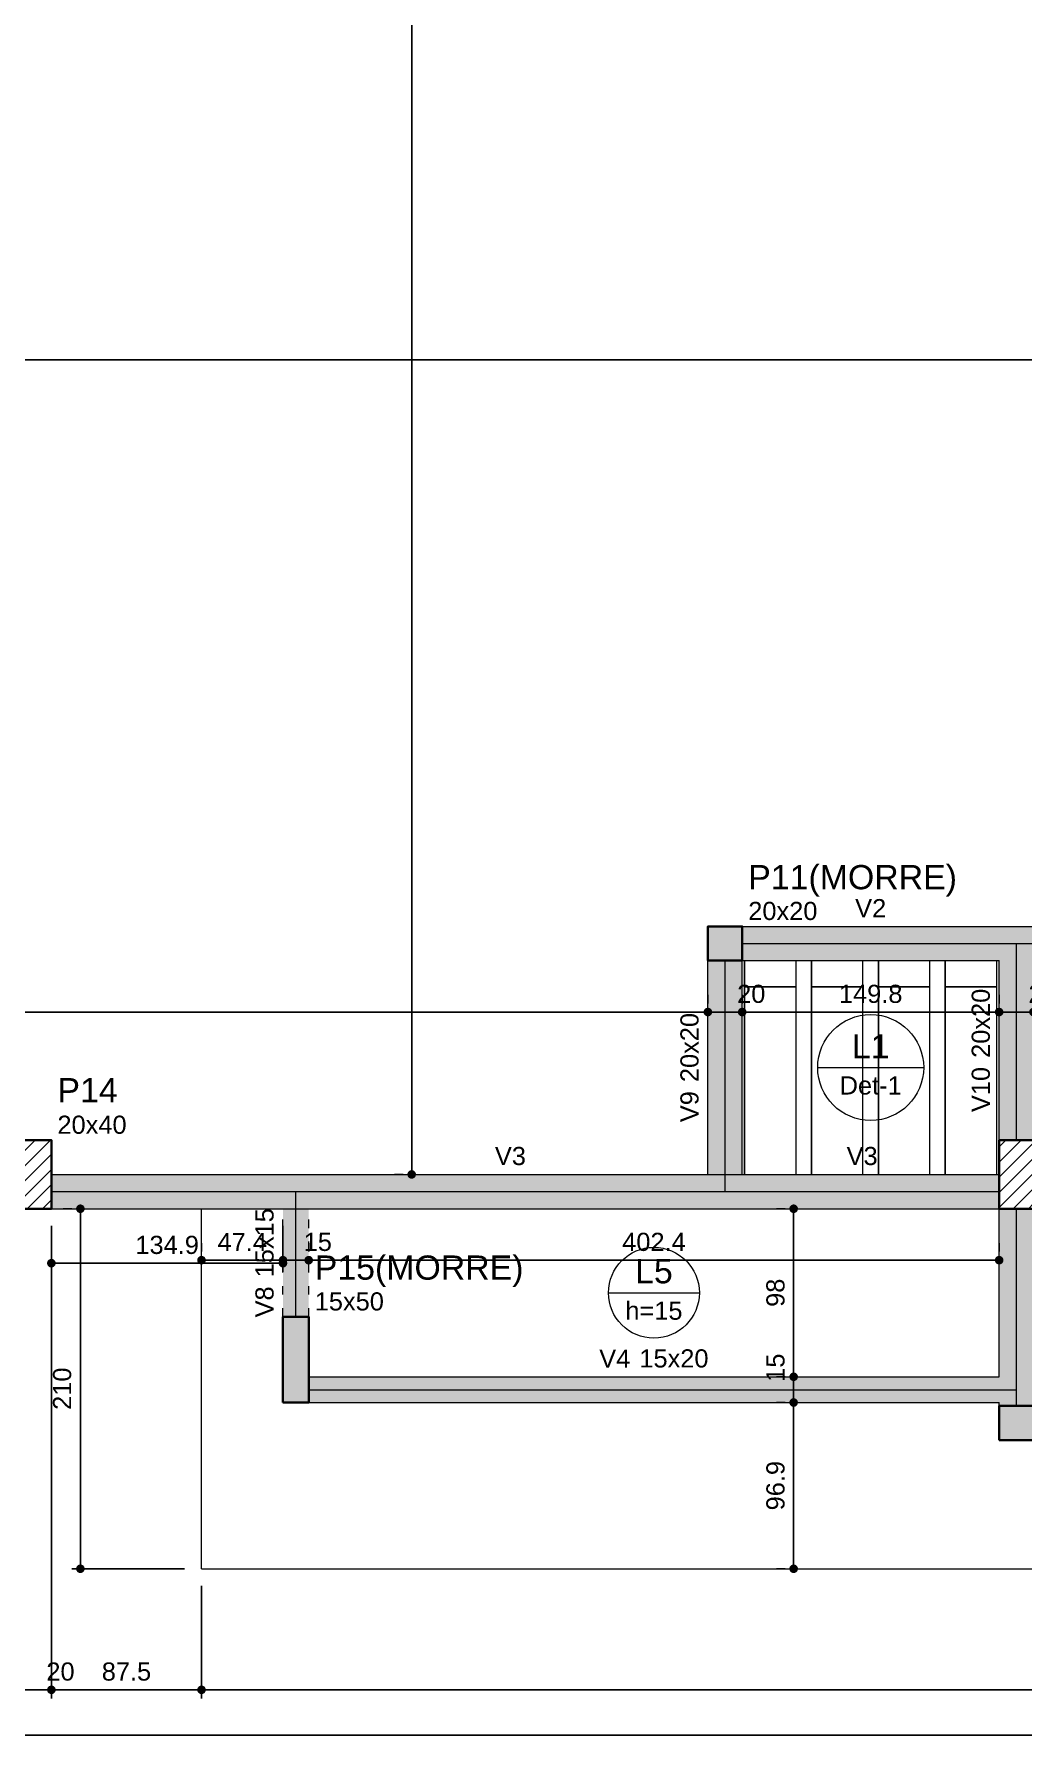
# Model space of a CAD drawing. Header units: millimetres. Extents: x 180 to 11148, y -1598 to 1045.
# Drawn here: x 1715.87 to 1727.39, y -5.03 to 14.91 of the extents above; entities that cross this region are included whole.
import ezdxf

# ---------------------------------------------------------------- set-up
doc = ezdxf.new("R2010")
doc.units = ezdxf.units.MM
doc.header["$MEASUREMENT"] = 0
doc.linetypes.add('DOT2', pattern=[3.175, 0, -3.175])
for name, color, linetype, lineweight in [('FO-Cotas', 5, 'Continuous', 5), ('FO-Eixos', 5, 'Continuous', 5), ('FO-Hachura pilar que morre', 106, 'Continuous', 5), ('FO-Hachura pilar que passa', 19, 'Continuous', 5), ('FO-Hachura viga', 43, 'Continuous', 5), ('FO-Hachura viga chata ou invertida', 33, 'Continuous', 5), ('FO-Hachuras das lajes', 1, 'Continuous', 20), ('FO-Pilares', 4, 'Continuous', 30), ('FO-Textos das lajes', 3, 'Continuous', 20), ('FO-Textos das vigas', 7, 'Continuous', 5), ('FO-Textos dos pilares', 7, 'Continuous', 5), ('FO-Vigas', 1, 'Continuous', 20)]:
    doc.layers.add(name, color=color, linetype=linetype, lineweight=lineweight)
doc.styles.add('Arial', font='arial.ttf')
doc.dimstyles.new('UM_50.000000', dxfattribs={"dimtxt": 0.18, "dimasz": 0.1, "dimexe": 0.1, "dimexo": 0.2, "dimgap": 0, "dimtad": 1, "dimtih": 1, "dimtoh": 1, "dimdec": 1, "dimlfac": 50, "dimzin": 0, "dimdsep": 46, "dimtxsty": 'Standard', "dimcen": 0.09, "dimdle": 0.1, "dimadec": 1, "dimazin": 2, "dimtfac": 1, "dimtdec": 4, "dimtofl": 0, "dimtmove": 0, "dimatfit": 3, "dimfxl": 1, "dimtolj": 1, "dimarcsym": 0})
pattern_1 = [(45, (1704.12265, 1.2133), (-0.08838835, 0.08838835), [])]

# ---------------------------------------------------------------- blocks, each defined once
blk = doc.blocks.new('_Dot')
at = {"color": 0, "linetype": 'ByBlock', "lineweight": -2}
blk.add_line((-0.5, 0), (-1, 0), dxfattribs=at)
at = {"color": 0, "linetype": 'ByBlock', "const_width": 0.5}
blk.add_lwpolyline([(-0.25, 0, 1), (0.25, 0, 1)], format="xyb", close=True, dxfattribs=at)
blk = doc.blocks.new('*D495')
at = {"layer": 'Defpoints', "color": 0, "transparency": 16777216}
for p in [(1715.671, 1.213), (1716.071, 1.213), (1716.071, -4.398)]:
    blk.add_point(p, dxfattribs=at)
at = {"layer": 'FO-Cotas', "color": 0, "lineweight": -2, "transparency": 16777216}
for p, q in [((1715.671, 1.013), (1715.671, -4.498)), ((1716.071, 1.013), (1716.071, -4.498)), ((1715.771, -4.398), (1715.971, -4.398))]:
    blk.add_line(p, q, dxfattribs=at)
at = {"layer": 'FO-Cotas', "color": 0, "lineweight": -2, "transparency": 16777216, "xscale": 0.1000000014901161, "yscale": 0.1000000014901161, "zscale": 0.1000000014901161, "rotation": 180}
blk.add_blockref('_Dot', (1715.671, -4.398), dxfattribs=at)
at = {"layer": 'FO-Cotas', "color": 0, "lineweight": -2, "transparency": 16777216, "xscale": 0.1000000014901161, "yscale": 0.1000000014901161, "zscale": 0.1000000014901161}
blk.add_blockref('_Dot', (1716.071, -4.398), dxfattribs=at)
at = {"layer": 'FO-Cotas', "transparency": 16777216, "insert": (1716.177, -4.186), "char_height": 0.2118, "attachment_point": 5, "rotation": 0.0057, "style": 'Arial'}
blk.add_mtext('\\A1;20', dxfattribs=at)
blk = doc.blocks.new('*D496')
at = {"layer": 'Defpoints', "color": 0, "transparency": 16777216}
for p in [(1716.071, 1.213), (1717.821, -2.986), (1717.821, -4.398)]:
    blk.add_point(p, dxfattribs=at)
at = {"layer": 'FO-Cotas', "color": 0, "lineweight": -2, "transparency": 16777216}
for p, q in [((1716.071, 1.013), (1716.071, -4.498)), ((1717.821, -3.186), (1717.821, -4.498)), ((1716.171, -4.398), (1717.721, -4.398))]:
    blk.add_line(p, q, dxfattribs=at)
at = {"layer": 'FO-Cotas', "color": 0, "lineweight": -2, "transparency": 16777216, "xscale": 0.1000000014901161, "yscale": 0.1000000014901161, "zscale": 0.1000000014901161, "rotation": 180}
blk.add_blockref('_Dot', (1716.071, -4.398), dxfattribs=at)
at = {"layer": 'FO-Cotas', "color": 0, "lineweight": -2, "transparency": 16777216, "xscale": 0.1000000014901161, "yscale": 0.1000000014901161, "zscale": 0.1000000014901161}
blk.add_blockref('_Dot', (1717.821, -4.398), dxfattribs=at)
at = {"layer": 'FO-Cotas', "transparency": 16777216, "insert": (1716.946, -4.186), "char_height": 0.2118, "attachment_point": 5, "rotation": 0.0057, "style": 'Arial'}
blk.add_mtext('\\A1;87.5', dxfattribs=at)
blk = doc.blocks.new('*D497')
at = {"layer": 'Defpoints', "color": 0, "transparency": 16777216}
for p in [(1717.821, -2.986), (1741.815, -2.986), (1741.815, -4.398)]:
    blk.add_point(p, dxfattribs=at)
at = {"layer": 'FO-Cotas', "color": 0, "lineweight": -2, "transparency": 16777216}
for p, q in [((1717.821, -3.186), (1717.821, -4.498)), ((1741.815, -3.186), (1741.815, -4.498)), ((1717.921, -4.398), (1741.715, -4.398))]:
    blk.add_line(p, q, dxfattribs=at)
at = {"layer": 'FO-Cotas', "color": 0, "lineweight": -2, "transparency": 16777216, "xscale": 0.1000000014901161, "yscale": 0.1000000014901161, "zscale": 0.1000000014901161, "rotation": 180}
blk.add_blockref('_Dot', (1717.821, -4.398), dxfattribs=at)
at = {"layer": 'FO-Cotas', "color": 0, "lineweight": -2, "transparency": 16777216, "xscale": 0.1000000014901161, "yscale": 0.1000000014901161, "zscale": 0.1000000014901161}
blk.add_blockref('_Dot', (1741.815, -4.398), dxfattribs=at)
at = {"layer": 'FO-Cotas', "transparency": 16777216, "insert": (1729.818, -4.186), "char_height": 0.2118, "attachment_point": 5, "rotation": 0.0057, "style": 'Arial'}
blk.add_mtext('\\A1;1199.7', dxfattribs=at)
blk = doc.blocks.new('*D504')
at = {"layer": 'Defpoints', "color": 0, "transparency": 16777216}
for p in [(1758.718, 14.912), (1704.123, 1.213), (1758.718, -4.928)]:
    blk.add_point(p, dxfattribs=at)
at = {"layer": 'FO-Cotas', "color": 0, "lineweight": -2, "transparency": 16777216}
for p, q in [((1758.718, 14.712), (1758.718, -5.028)), ((1704.123, 1.013), (1704.123, -5.028)), ((1704.223, -4.928), (1758.618, -4.928))]:
    blk.add_line(p, q, dxfattribs=at)
at = {"layer": 'FO-Cotas', "color": 0, "lineweight": -2, "transparency": 16777216, "xscale": 0.1000000014901161, "yscale": 0.1000000014901161, "zscale": 0.1000000014901161, "rotation": 180}
blk.add_blockref('_Dot', (1704.123, -4.928), dxfattribs=at)
at = {"layer": 'FO-Cotas', "color": 0, "lineweight": -2, "transparency": 16777216, "xscale": 0.1000000014901161, "yscale": 0.1000000014901161, "zscale": 0.1000000014901161}
blk.add_blockref('_Dot', (1758.718, -4.928), dxfattribs=at)
at = {"layer": 'FO-Cotas', "transparency": 16777216, "insert": (1731.421, -4.716), "char_height": 0.2118, "attachment_point": 5, "rotation": 0.0057, "style": 'Arial'}
blk.add_mtext('\\A1;2729.8', dxfattribs=at)
blk = doc.blocks.new('*D505')
at = {"layer": 'Defpoints', "color": 0, "transparency": 16777216}
for p in [(1716.409, 1.213), (1716.409, 1.213), (1717.821, -2.986)]:
    blk.add_point(p, dxfattribs=at)
at = {"layer": 'FO-Cotas', "color": 0, "lineweight": -2, "transparency": 16777216}
for p, q in [((1716.209, 1.213), (1716.309, 1.213)), ((1716.409, -2.886), (1716.409, 1.113)), ((1717.621, -2.986), (1716.309, -2.986))]:
    blk.add_line(p, q, dxfattribs=at)
at = {"layer": 'FO-Cotas', "color": 0, "lineweight": -2, "transparency": 16777216, "xscale": 0.1000000014901161, "yscale": 0.1000000014901161, "zscale": 0.1000000014901161}
for p, rotation in [((1716.409, 1.213), 90), ((1716.409, -2.986), 270)]:
    blk.add_blockref('_Dot', p, dxfattribs=dict(at, rotation=rotation))
at = {"layer": 'FO-Cotas', "transparency": 16777216, "insert": (1716.197, -0.886), "char_height": 0.2118, "attachment_point": 5, "rotation": 90, "style": 'Arial'}
blk.add_mtext('\\A1;210', dxfattribs=at)
blk = doc.blocks.new('*D524')
at = {"layer": 'Defpoints', "color": 0, "transparency": 16777216}
for p in [(1717.821, 0.613), (1718.77, 0.613), (1718.77, 0.613)]:
    blk.add_point(p, dxfattribs=at)
at = {"layer": 'FO-Cotas', "color": 0, "lineweight": -2, "transparency": 16777216}
for p, q in [((1717.821, 0.813), (1717.821, 0.713)), ((1718.77, 0.813), (1718.77, 0.713)), ((1717.921, 0.613), (1718.67, 0.613))]:
    blk.add_line(p, q, dxfattribs=at)
at = {"layer": 'FO-Cotas', "color": 0, "lineweight": -2, "transparency": 16777216, "xscale": 0.1000000014901161, "yscale": 0.1000000014901161, "zscale": 0.1000000014901161, "rotation": 180}
blk.add_blockref('_Dot', (1717.821, 0.613), dxfattribs=at)
at = {"layer": 'FO-Cotas', "color": 0, "lineweight": -2, "transparency": 16777216, "xscale": 0.1000000014901161, "yscale": 0.1000000014901161, "zscale": 0.1000000014901161}
blk.add_blockref('_Dot', (1718.77, 0.613), dxfattribs=at)
at = {"layer": 'FO-Cotas', "transparency": 16777216, "insert": (1718.295, 0.825), "char_height": 0.2118, "attachment_point": 5, "rotation": 0.0057, "style": 'Arial'}
blk.add_mtext('\\A1;47.4', dxfattribs=at)
blk = doc.blocks.new('*D525')
at = {"layer": 'Defpoints', "color": 0, "transparency": 16777216}
for p in [(1718.77, 0.613), (1719.07, 0.613), (1719.07, 0.613)]:
    blk.add_point(p, dxfattribs=at)
at = {"layer": 'FO-Cotas', "color": 0, "lineweight": -2, "transparency": 16777216}
for p, q in [((1718.77, 0.813), (1718.77, 0.713)), ((1719.07, 0.813), (1719.07, 0.713)), ((1718.87, 0.613), (1718.97, 0.613))]:
    blk.add_line(p, q, dxfattribs=at)
at = {"layer": 'FO-Cotas', "color": 0, "lineweight": -2, "transparency": 16777216, "xscale": 0.1000000014901161, "yscale": 0.1000000014901161, "zscale": 0.1000000014901161, "rotation": 180}
blk.add_blockref('_Dot', (1718.77, 0.613), dxfattribs=at)
at = {"layer": 'FO-Cotas', "color": 0, "lineweight": -2, "transparency": 16777216, "xscale": 0.1000000014901161, "yscale": 0.1000000014901161, "zscale": 0.1000000014901161}
blk.add_blockref('_Dot', (1719.07, 0.613), dxfattribs=at)
at = {"layer": 'FO-Cotas', "transparency": 16777216, "insert": (1719.176, 0.825), "char_height": 0.2118, "attachment_point": 5, "rotation": 0.0057, "style": 'Arial'}
blk.add_mtext('\\A1;15', dxfattribs=at)
blk = doc.blocks.new('*D526')
at = {"layer": 'Defpoints', "color": 0, "transparency": 16777216}
for p in [(1719.07, 0.613), (1727.117, 0.613), (1727.117, 0.613)]:
    blk.add_point(p, dxfattribs=at)
at = {"layer": 'FO-Cotas', "color": 0, "lineweight": -2, "transparency": 16777216}
for p, q in [((1719.07, 0.813), (1719.07, 0.713)), ((1727.117, 0.813), (1727.117, 0.713)), ((1719.17, 0.613), (1727.017, 0.613))]:
    blk.add_line(p, q, dxfattribs=at)
at = {"layer": 'FO-Cotas', "color": 0, "lineweight": -2, "transparency": 16777216, "xscale": 0.1000000014901161, "yscale": 0.1000000014901161, "zscale": 0.1000000014901161, "rotation": 180}
blk.add_blockref('_Dot', (1719.07, 0.613), dxfattribs=at)
at = {"layer": 'FO-Cotas', "color": 0, "lineweight": -2, "transparency": 16777216, "xscale": 0.1000000014901161, "yscale": 0.1000000014901161, "zscale": 0.1000000014901161}
blk.add_blockref('_Dot', (1727.117, 0.613), dxfattribs=at)
at = {"layer": 'FO-Cotas', "transparency": 16777216, "insert": (1723.094, 0.825), "char_height": 0.2118, "attachment_point": 5, "rotation": 0.0057, "style": 'Arial'}
blk.add_mtext('\\A1;402.4', dxfattribs=at)
blk = doc.blocks.new('*D530')
at = {"layer": 'Defpoints', "color": 0, "transparency": 16777216}
for p in [(1704.523, 3.507), (1723.722, 3.507), (1723.722, 3.507)]:
    blk.add_point(p, dxfattribs=at)
at = {"layer": 'FO-Cotas', "color": 0, "lineweight": -2, "transparency": 16777216}
for p, q in [((1704.523, 3.707), (1704.523, 3.607)), ((1723.722, 3.707), (1723.722, 3.607)), ((1704.623, 3.507), (1723.622, 3.507))]:
    blk.add_line(p, q, dxfattribs=at)
at = {"layer": 'FO-Cotas', "color": 0, "lineweight": -2, "transparency": 16777216, "xscale": 0.1000000014901161, "yscale": 0.1000000014901161, "zscale": 0.1000000014901161, "rotation": 180}
blk.add_blockref('_Dot', (1704.523, 3.507), dxfattribs=at)
at = {"layer": 'FO-Cotas', "color": 0, "lineweight": -2, "transparency": 16777216, "xscale": 0.1000000014901161, "yscale": 0.1000000014901161, "zscale": 0.1000000014901161}
blk.add_blockref('_Dot', (1723.722, 3.507), dxfattribs=at)
at = {"layer": 'FO-Cotas', "transparency": 16777216, "insert": (1714.123, 3.718), "char_height": 0.2118, "attachment_point": 5, "rotation": 0.0057, "style": 'Arial'}
blk.add_mtext('\\A1;960', dxfattribs=at)
blk = doc.blocks.new('*D531')
at = {"layer": 'Defpoints', "color": 0, "transparency": 16777216}
for p in [(1723.722, 3.507), (1724.122, 3.507), (1724.122, 3.507)]:
    blk.add_point(p, dxfattribs=at)
at = {"layer": 'FO-Cotas', "color": 0, "lineweight": -2, "transparency": 16777216}
for p, q in [((1723.722, 3.707), (1723.722, 3.607)), ((1724.122, 3.707), (1724.122, 3.607)), ((1723.822, 3.507), (1724.022, 3.507))]:
    blk.add_line(p, q, dxfattribs=at)
at = {"layer": 'FO-Cotas', "color": 0, "lineweight": -2, "transparency": 16777216, "xscale": 0.1000000014901161, "yscale": 0.1000000014901161, "zscale": 0.1000000014901161, "rotation": 180}
blk.add_blockref('_Dot', (1723.722, 3.507), dxfattribs=at)
at = {"layer": 'FO-Cotas', "color": 0, "lineweight": -2, "transparency": 16777216, "xscale": 0.1000000014901161, "yscale": 0.1000000014901161, "zscale": 0.1000000014901161}
blk.add_blockref('_Dot', (1724.122, 3.507), dxfattribs=at)
at = {"layer": 'FO-Cotas', "transparency": 16777216, "insert": (1724.228, 3.718), "char_height": 0.2118, "attachment_point": 5, "rotation": 0.0057, "style": 'Arial'}
blk.add_mtext('\\A1;20', dxfattribs=at)
blk = doc.blocks.new('*D532')
at = {"layer": 'Defpoints', "color": 0, "transparency": 16777216}
for p in [(1724.122, 3.507), (1727.117, 3.507), (1727.117, 3.507)]:
    blk.add_point(p, dxfattribs=at)
at = {"layer": 'FO-Cotas', "color": 0, "lineweight": -2, "transparency": 16777216}
for p, q in [((1724.122, 3.707), (1724.122, 3.607)), ((1727.117, 3.707), (1727.117, 3.607)), ((1724.222, 3.507), (1727.017, 3.507))]:
    blk.add_line(p, q, dxfattribs=at)
at = {"layer": 'FO-Cotas', "color": 0, "lineweight": -2, "transparency": 16777216, "xscale": 0.1000000014901161, "yscale": 0.1000000014901161, "zscale": 0.1000000014901161, "rotation": 180}
blk.add_blockref('_Dot', (1724.122, 3.507), dxfattribs=at)
at = {"layer": 'FO-Cotas', "color": 0, "lineweight": -2, "transparency": 16777216, "xscale": 0.1000000014901161, "yscale": 0.1000000014901161, "zscale": 0.1000000014901161}
blk.add_blockref('_Dot', (1727.117, 3.507), dxfattribs=at)
at = {"layer": 'FO-Cotas', "transparency": 16777216, "insert": (1725.62, 3.718), "char_height": 0.2118, "attachment_point": 5, "rotation": 0.0057, "style": 'Arial'}
blk.add_mtext('\\A1;149.8', dxfattribs=at)
blk = doc.blocks.new('*D533')
at = {"layer": 'Defpoints', "color": 0, "transparency": 16777216}
for p in [(1727.117, 3.507), (1727.517, 3.507), (1727.517, 3.507)]:
    blk.add_point(p, dxfattribs=at)
at = {"layer": 'FO-Cotas', "color": 0, "lineweight": -2, "transparency": 16777216}
for p, q in [((1727.117, 3.707), (1727.117, 3.607)), ((1727.517, 3.707), (1727.517, 3.607)), ((1727.217, 3.507), (1727.417, 3.507))]:
    blk.add_line(p, q, dxfattribs=at)
at = {"layer": 'FO-Cotas', "color": 0, "lineweight": -2, "transparency": 16777216, "xscale": 0.1000000014901161, "yscale": 0.1000000014901161, "zscale": 0.1000000014901161, "rotation": 180}
blk.add_blockref('_Dot', (1727.117, 3.507), dxfattribs=at)
at = {"layer": 'FO-Cotas', "color": 0, "lineweight": -2, "transparency": 16777216, "xscale": 0.1000000014901161, "yscale": 0.1000000014901161, "zscale": 0.1000000014901161}
blk.add_blockref('_Dot', (1727.517, 3.507), dxfattribs=at)
at = {"layer": 'FO-Cotas', "transparency": 16777216, "insert": (1727.623, 3.718), "char_height": 0.2118, "attachment_point": 5, "rotation": 0.0057, "style": 'Arial'}
blk.add_mtext('\\A1;20', dxfattribs=at)
blk = doc.blocks.new('*D540')
at = {"layer": 'Defpoints', "color": 0, "transparency": 16777216}
for p in [(1704.523, 11.112), (1758.318, 11.112), (1758.318, 11.112)]:
    blk.add_point(p, dxfattribs=at)
at = {"layer": 'FO-Cotas', "color": 0, "lineweight": -2, "transparency": 16777216}
for p, q in [((1704.523, 11.312), (1704.523, 11.212)), ((1758.318, 11.312), (1758.318, 11.212)), ((1704.623, 11.112), (1758.218, 11.112))]:
    blk.add_line(p, q, dxfattribs=at)
at = {"layer": 'FO-Cotas', "color": 0, "lineweight": -2, "transparency": 16777216, "xscale": 0.1000000014901161, "yscale": 0.1000000014901161, "zscale": 0.1000000014901161, "rotation": 180}
blk.add_blockref('_Dot', (1704.523, 11.112), dxfattribs=at)
at = {"layer": 'FO-Cotas', "color": 0, "lineweight": -2, "transparency": 16777216, "xscale": 0.1000000014901161, "yscale": 0.1000000014901161, "zscale": 0.1000000014901161}
blk.add_blockref('_Dot', (1758.318, 11.112), dxfattribs=at)
at = {"layer": 'FO-Cotas', "transparency": 16777216, "insert": (1731.42, 11.324), "char_height": 0.2118, "attachment_point": 5, "rotation": 0.0057, "style": 'Arial'}
blk.add_mtext('\\A1;2689.8', dxfattribs=at)
blk = doc.blocks.new('*D550')
at = {"layer": 'Defpoints', "color": 0, "transparency": 16777216}
for p in [(1720.27, 40.411), (1720.27, 40.411), (1720.27, 1.613)]:
    blk.add_point(p, dxfattribs=at)
at = {"layer": 'FO-Cotas', "color": 0, "lineweight": -2, "transparency": 16777216}
for p, q in [((1720.07, 40.411), (1720.17, 40.411)), ((1720.27, 1.713), (1720.27, 40.311)), ((1720.07, 1.613), (1720.17, 1.613))]:
    blk.add_line(p, q, dxfattribs=at)
at = {"layer": 'FO-Cotas', "color": 0, "lineweight": -2, "transparency": 16777216, "xscale": 0.1000000014901161, "yscale": 0.1000000014901161, "zscale": 0.1000000014901161}
for p, rotation in [((1720.27, 40.411), 90), ((1720.27, 1.613), 270)]:
    blk.add_blockref('_Dot', p, dxfattribs=dict(at, rotation=rotation))
at = {"layer": 'FO-Cotas', "transparency": 16777216, "insert": (1720.058, 21.012), "char_height": 0.2118, "attachment_point": 5, "rotation": 90, "style": 'Arial'}
blk.add_mtext('\\A1;1939.9', dxfattribs=at)
blk = doc.blocks.new('*D551')
at = {"layer": 'Defpoints', "color": 0, "transparency": 16777216}
for p in [(1724.722, -1.047), (1724.722, -1.047), (1724.722, -2.986)]:
    blk.add_point(p, dxfattribs=at)
at = {"layer": 'FO-Cotas', "color": 0, "lineweight": -2, "transparency": 16777216}
for p, q in [((1724.522, -1.047), (1724.622, -1.047)), ((1724.722, -2.886), (1724.722, -1.147)), ((1724.522, -2.986), (1724.622, -2.986))]:
    blk.add_line(p, q, dxfattribs=at)
at = {"layer": 'FO-Cotas', "color": 0, "lineweight": -2, "transparency": 16777216, "xscale": 0.1000000014901161, "yscale": 0.1000000014901161, "zscale": 0.1000000014901161}
for p, rotation in [((1724.722, -1.047), 90), ((1724.722, -2.986), 270)]:
    blk.add_blockref('_Dot', p, dxfattribs=dict(at, rotation=rotation))
at = {"layer": 'FO-Cotas', "transparency": 16777216, "insert": (1724.511, -2.017), "char_height": 0.2118, "attachment_point": 5, "rotation": 90, "style": 'Arial'}
blk.add_mtext('\\A1;96.9', dxfattribs=at)
blk = doc.blocks.new('*D552')
at = {"layer": 'Defpoints', "color": 0, "transparency": 16777216}
for p in [(1724.722, -0.747), (1724.722, -0.747), (1724.722, -1.047)]:
    blk.add_point(p, dxfattribs=at)
at = {"layer": 'FO-Cotas', "color": 0, "lineweight": -2, "transparency": 16777216}
for p, q in [((1724.522, -0.747), (1724.622, -0.747)), ((1724.722, -0.947), (1724.722, -0.847)), ((1724.522, -1.047), (1724.622, -1.047))]:
    blk.add_line(p, q, dxfattribs=at)
at = {"layer": 'FO-Cotas', "color": 0, "lineweight": -2, "transparency": 16777216, "xscale": 0.1000000014901161, "yscale": 0.1000000014901161, "zscale": 0.1000000014901161}
for p, rotation in [((1724.722, -0.747), 90), ((1724.722, -1.047), 270)]:
    blk.add_blockref('_Dot', p, dxfattribs=dict(at, rotation=rotation))
at = {"layer": 'FO-Cotas', "transparency": 16777216, "insert": (1724.511, -0.641), "char_height": 0.2118, "attachment_point": 5, "rotation": 90, "style": 'Arial'}
blk.add_mtext('\\A1;15', dxfattribs=at)
blk = doc.blocks.new('*D553')
at = {"layer": 'Defpoints', "color": 0, "transparency": 16777216}
for p in [(1724.722, 1.213), (1724.722, 1.213), (1724.722, -0.747)]:
    blk.add_point(p, dxfattribs=at)
at = {"layer": 'FO-Cotas', "color": 0, "lineweight": -2, "transparency": 16777216}
for p, q in [((1724.522, 1.213), (1724.622, 1.213)), ((1724.722, -0.647), (1724.722, 1.113)), ((1724.522, -0.747), (1724.622, -0.747))]:
    blk.add_line(p, q, dxfattribs=at)
at = {"layer": 'FO-Cotas', "color": 0, "lineweight": -2, "transparency": 16777216, "xscale": 0.1000000014901161, "yscale": 0.1000000014901161, "zscale": 0.1000000014901161}
for p, rotation in [((1724.722, 1.213), 90), ((1724.722, -0.747), 270)]:
    blk.add_blockref('_Dot', p, dxfattribs=dict(at, rotation=rotation))
at = {"layer": 'FO-Cotas', "transparency": 16777216, "insert": (1724.511, 0.233), "char_height": 0.2118, "attachment_point": 5, "rotation": 90, "style": 'Arial'}
blk.add_mtext('\\A1;98', dxfattribs=at)
blk = doc.blocks.new('*D569')
at = {"layer": 'Defpoints', "color": 0, "transparency": 16777216}
for p in [(1716.071, 1.213), (1718.77, 1.213), (1718.77, 0.578)]:
    blk.add_point(p, dxfattribs=at)
at = {"layer": 'FO-Cotas', "color": 0, "lineweight": -2, "transparency": 16777216}
for p, q in [((1716.071, 1.013), (1716.071, 0.478)), ((1718.77, 1.013), (1718.77, 0.478)), ((1716.171, 0.578), (1718.67, 0.578))]:
    blk.add_line(p, q, dxfattribs=at)
at = {"layer": 'FO-Cotas', "color": 0, "lineweight": -2, "transparency": 16777216, "xscale": 0.1000000014901161, "yscale": 0.1000000014901161, "zscale": 0.1000000014901161, "rotation": 180}
blk.add_blockref('_Dot', (1716.071, 0.578), dxfattribs=at)
at = {"layer": 'FO-Cotas', "color": 0, "lineweight": -2, "transparency": 16777216, "xscale": 0.1000000014901161, "yscale": 0.1000000014901161, "zscale": 0.1000000014901161}
blk.add_blockref('_Dot', (1718.77, 0.578), dxfattribs=at)
at = {"layer": 'FO-Cotas', "transparency": 16777216, "insert": (1717.42, 0.79), "char_height": 0.2118, "attachment_point": 5, "rotation": 0.0057, "style": 'Arial'}
blk.add_mtext('\\A1;134.9', dxfattribs=at)

msp = doc.modelspace()

# ---------------------------------------------------------------- hatches: boundary and pattern name
at = {"layer": 'FO-Hachura pilar que morre', "linetype": 'Continuous'}
for points in [[(1723.7224, 4.1067), (1723.9224, 4.1067), (1724.1224, 4.1067), (1724.1224, 4.3067), (1724.1224, 4.5067), (1723.9224, 4.5067), (1723.7224, 4.5067), (1723.7224, 4.3067)], [(1718.7696, -1.0473), (1718.9196, -1.0473), (1719.0696, -1.0473), (1719.0696, -0.5473), (1719.0696, -0.0473), (1718.9196, -0.0473), (1718.7696, -0.0473), (1718.7696, -0.5473)], [(1727.1174, -1.4875), (1727.3174, -1.4875), (1727.5174, -1.4875), (1727.5174, -1.2875), (1727.5174, -1.0875), (1727.3174, -1.0875), (1727.1174, -1.0875), (1727.1174, -1.2875)]]:
    msp.add_hatch(color=256, dxfattribs=at).paths.add_polyline_path(points)
at = {"layer": 'FO-Hachura pilar que passa', "linetype": 'Continuous'}
h = msp.add_hatch(dxfattribs=at)
h.set_pattern_fill('ANSI31', color=256, style=0)
h.set_pattern_definition(pattern_1)
h.paths.add_polyline_path([(1715.6708, 1.2133), (1715.8708, 1.2133), (1716.0708, 1.2133), (1716.0708, 1.6133), (1716.0708, 2.0133), (1715.8708, 2.0133), (1715.6708, 2.0133), (1715.6708, 1.6133)])
h = msp.add_hatch(dxfattribs=at)
h.set_pattern_fill('ANSI31', color=256, style=0)
h.set_pattern_definition(pattern_1)
h.paths.add_polyline_path([(1727.1174, 1.2133), (1727.3174, 1.2133), (1727.5174, 1.2133), (1727.5174, 1.6133), (1727.5174, 2.0133), (1727.3174, 2.0133), (1727.1174, 2.0133), (1727.1174, 1.6133)])
at = {"layer": 'FO-Hachura viga', "linetype": 'Continuous'}
for points in [[(1727.3174, 4.3067), (1727.3174, 4.3067), (1727.3174, 4.5067), (1724.1224, 4.5067), (1724.1224, 4.1067), (1727.1174, 4.1067), (1727.3174, 4.3067)], [(1732.3188, 4.3067), (1732.3188, 4.3067), (1732.3188, 4.5067), (1727.3174, 4.5067), (1727.3174, 4.3067), (1727.5176, 4.1067), (1732.1188, 4.1067), (1732.3188, 4.3067)], [(1727.5176, 4.1067), (1727.5176, 4.1067), (1727.3174, 4.3067), (1727.1174, 4.1067), (1727.1174, 2.0133), (1727.5176, 2.0133), (1727.5176, 4.1067)], [(1724.1226, 1.6133), (1724.1226, 1.6133), (1724.1226, 4.1067), (1723.7224, 4.1067), (1723.7224, 1.6133), (1723.9224, 1.4133), (1724.1226, 1.6133)], [(1717.8212, 1.6133), (1717.8212, 1.6133), (1716.0708, 1.6133), (1716.0708, 1.2133), (1717.8212, 1.2133), (1717.8212, 1.6133)], [(1718.9196, 1.6133), (1718.9196, 1.6133), (1717.8212, 1.6133), (1717.8212, 1.2133), (1718.9196, 1.2133), (1718.9196, 1.6133)], [(1723.9224, 1.6133), (1723.9224, 1.6133), (1718.9196, 1.6133), (1718.9196, 1.2133), (1723.9224, 1.2133), (1723.9224, 1.6133)], [(1727.1174, 1.6133), (1727.1174, 1.6133), (1723.9224, 1.6133), (1723.9224, 1.2133), (1727.1174, 1.2133), (1727.1174, 1.6133)], [(1727.5174, 1.2133), (1727.5174, 1.2133), (1727.1174, 1.2133), (1727.1174, 0.2525), (1727.5174, 0.2525), (1727.5174, 1.2133)], [(1727.5174, 0.2525), (1727.5174, 0.2525), (1727.1176, 0.2525), (1727.1176, -0.7473), (1727.3174, -0.8973), (1727.5174, -0.8973), (1727.5174, 0.2525)], [(1727.3174, -0.8973), (1727.3174, -0.8973), (1727.1176, -0.7473), (1719.0696, -0.7473), (1719.0696, -1.0473), (1727.1174, -1.0473), (1727.3174, -0.8973)], [(1727.5174, -0.8973), (1727.5174, -0.8973), (1727.3174, -0.8973), (1727.1174, -1.0473), (1727.1174, -1.0875), (1727.5174, -1.0875), (1727.5174, -0.8973)]]:
    msp.add_hatch(color=256, dxfattribs=at).paths.add_polyline_path(points)
at = {"layer": 'FO-Hachura viga chata ou invertida', "linetype": 'Continuous'}
msp.add_hatch(color=256, dxfattribs=at).paths.add_polyline_path([(1719.0696, 1.2133), (1719.0696, 1.2133), (1718.7696, 1.2133), (1718.7696, -0.0473), (1719.0696, -0.0473), (1719.0696, 1.2133)])

# ---------------------------------------------------------------- linework, layer by layer
at = {"layer": 'FO-Eixos'}
for p, q in [((1724.1224, 4.3067), (1727.3174, 4.3067)), ((1727.3174, 4.3067), (1732.319, 4.3067)), ((1727.3174, 2.0133), (1727.3174, 4.3067)), ((1723.9224, 1.4133), (1723.9224, 4.1067)), ((1716.0708, 1.4133), (1717.8212, 1.4133)), ((1717.8212, 1.4133), (1718.9196, 1.4133)), ((1718.9196, 1.4133), (1723.9224, 1.4133)), ((1718.9196, -0.0473), (1718.9196, 1.4133)), ((1723.9224, 1.4133), (1727.1174, 1.4133)), ((1727.3174, 0.2525), (1727.3174, 1.2133)), ((1727.3174, -0.8973), (1727.3174, 0.2525)), ((1719.0696, -0.8973), (1727.3174, -0.8973)), ((1727.3174, -1.0875), (1727.3174, -0.8973))]:
    msp.add_line(p, q, dxfattribs=at)
for points in [[(1724.1496, 4.1063), (1724.1496, 3.8003), (1724.7496, 3.8003), (1724.7496, 4.1063)], [(1724.9296, 4.1063), (1724.9296, 3.8003), (1725.5296, 3.8003), (1725.5296, 4.1063)], [(1725.7096, 4.1063), (1725.7096, 3.8003), (1726.3096, 3.8003), (1726.3096, 4.1063)], [(1726.4896, 4.1063), (1726.4896, 3.8003), (1727.0896, 3.8003), (1727.0896, 4.1063)], [(1724.7496, 1.6133), (1724.7496, 3.8003), (1724.1496, 3.8003), (1724.1496, 1.6133)], [(1725.5296, 1.6133), (1725.5296, 3.8003), (1724.9296, 3.8003), (1724.9296, 1.6133)], [(1726.3096, 1.6133), (1726.3096, 3.8003), (1725.7096, 3.8003), (1725.7096, 1.6133)], [(1727.0896, 1.6133), (1727.0896, 3.8003), (1726.4896, 3.8003), (1726.4896, 1.6133)]]:
    msp.add_lwpolyline(points, dxfattribs=at)
at = {"layer": 'FO-Hachuras das lajes'}
for p, q in [((1724.1496, 1.6133), (1724.1496, 4.1063)), ((1724.7496, 1.6133), (1724.7496, 4.1063)), ((1724.9296, 1.6133), (1724.9296, 4.1063)), ((1725.5296, 1.6133), (1725.5296, 4.1063)), ((1725.7096, 1.6133), (1725.7096, 4.1063)), ((1726.3096, 1.6133), (1726.3096, 4.1063)), ((1726.4896, 1.6133), (1726.4896, 4.1063)), ((1727.0896, 1.6133), (1727.0896, 4.1063))]:
    msp.add_line(p, q, dxfattribs=at)
at = {"layer": 'FO-Pilares'}
for points in [[(1723.7224, 4.1067), (1723.9224, 4.1067), (1724.1224, 4.1067), (1724.1224, 4.3067), (1724.1224, 4.5067), (1723.9224, 4.5067), (1723.7224, 4.5067), (1723.7224, 4.3067), (1723.7224, 4.1067)], [(1715.6708, 1.2133), (1715.8708, 1.2133), (1716.0708, 1.2133), (1716.0708, 1.6133), (1716.0708, 2.0133), (1715.8708, 2.0133), (1715.6708, 2.0133), (1715.6708, 1.6133), (1715.6708, 1.2133)], [(1727.1174, 1.2133), (1727.3174, 1.2133), (1727.5174, 1.2133), (1727.5174, 1.6133), (1727.5174, 2.0133), (1727.3174, 2.0133), (1727.1174, 2.0133), (1727.1174, 1.6133), (1727.1174, 1.2133)], [(1718.7696, -1.0473), (1718.9196, -1.0473), (1719.0696, -1.0473), (1719.0696, -0.5473), (1719.0696, -0.0473), (1718.9196, -0.0473), (1718.7696, -0.0473), (1718.7696, -0.5473), (1718.7696, -1.0473)], [(1727.1174, -1.4875), (1727.3174, -1.4875), (1727.5174, -1.4875), (1727.5174, -1.2875), (1727.5174, -1.0875), (1727.3174, -1.0875), (1727.1174, -1.0875), (1727.1174, -1.2875), (1727.1174, -1.4875)]]:
    msp.add_lwpolyline(points, close=True, dxfattribs=at)
at = {"layer": 'FO-Textos das lajes'}
for p, q in [((1725.0025, 2.86), (1726.2374, 2.86)), ((1722.564, 0.233), (1723.623, 0.233))]:
    msp.add_line(p, q, dxfattribs=at)
for centre, radius in [((1725.6199, 2.86), 0.6175), ((1723.0935, 0.233), 0.5295)]:
    msp.add_circle(centre, radius, dxfattribs=at)
at = {"layer": 'FO-Vigas'}
for p, q in [((1724.1224, 4.5067), (1727.3174, 4.5067)), ((1727.3174, 4.5067), (1732.319, 4.5067)), ((1723.7224, 1.6133), (1723.7224, 4.1067)), ((1724.1224, 4.1067), (1727.1174, 4.1067)), ((1724.1224, 1.6133), (1724.1224, 4.1067)), ((1727.1174, 2.0133), (1727.1174, 4.1067)), ((1716.0708, 1.6133), (1717.8212, 1.6133)), ((1717.8212, 1.6133), (1718.9196, 1.6133)), ((1718.9196, 1.6133), (1723.9224, 1.6133)), ((1723.9224, 1.6133), (1727.1174, 1.6133)), ((1716.0708, 1.2133), (1717.8212, 1.2133)), ((1717.8212, -2.9861), (1717.8212, 1.2133)), ((1717.8212, 1.2133), (1718.9196, 1.2133)), ((1718.9196, 1.2133), (1723.9224, 1.2133)), ((1723.9224, 1.2133), (1727.1174, 1.2133)), ((1727.1174, 0.2525), (1727.1174, 1.2133)), ((1727.1174, -0.7473), (1727.1174, 0.2525)), ((1719.0696, -0.7473), (1727.1174, -0.7473)), ((1719.0696, -1.0473), (1727.1174, -1.0473)), ((1727.1174, -1.0875), (1727.1174, -1.0473)), ((1717.8212, -2.9861), (1741.8152, -2.9861))]:
    msp.add_line(p, q, dxfattribs=at)
at = {"layer": 'FO-Vigas', "linetype": 'DOT2', "ltscale": 0.05}
for p, q in [((1718.7696, -0.0473), (1718.7696, 1.2133)), ((1719.0696, -0.0473), (1719.0696, 1.2133))]:
    msp.add_line(p, q, dxfattribs=at)

# ---------------------------------------------------------------- texts
at = {"layer": 'FO-Textos das lajes', "attachment_point": 8, "line_spacing_factor": 0.798, "style": 'Arial'}
for s, insert, char_height, width in [('L1', (1725.6199, 2.9659), 0.2824, 0.880699), ('Det-1', (1725.6199, 2.5423), 0.2118, 1.458858), ('L5', (1723.0935, 0.3389), 0.2824, 0.880699), ('h=15', (1723.0935, -0.0847), 0.2118, 1.345294)]:
    msp.add_mtext(s, dxfattribs=dict(at, insert=insert, char_height=char_height, width=width))
at = {"layer": 'FO-Textos das vigas', "linetype": 'Continuous', "char_height": 0.2118, "line_spacing_factor": 0.798, "style": 'Arial'}
for s, insert, width, attachment_point in [('V2', (1725.6199, 4.6126), 0.730885, 8), ('V3', (1721.421, 1.7192), 0.730885, 8), ('V3', (1725.5199, 1.7192), 0.730885, 8), ('V4', (1722.8179, -0.6414), 0.730885, 9), ('15x20', (1722.9238, -0.6414), 1.621923, 7)]:
    msp.add_mtext(s, dxfattribs=dict(at, insert=insert, width=width, attachment_point=attachment_point))
at = {"layer": 'FO-Textos das vigas', "linetype": 'Continuous', "char_height": 0.2118, "rotation": 90, "line_spacing_factor": 0.798, "style": 'Arial'}
for s, insert, width, attachment_point in [('20x20', (1727.0115, 2.9727), 1.621923, 7), ('20x20', (1723.6165, 2.6902), 1.621923, 7), ('V10', (1727.0115, 2.8668), 1.06284, 9), ('V9', (1723.6165, 2.5843), 0.730885, 9), ('15x15', (1718.6637, 0.4132), 1.621923, 7), ('V8', (1718.6637, 0.3073), 0.730885, 9)]:
    msp.add_mtext(s, dxfattribs=dict(at, insert=insert, width=width, attachment_point=attachment_point))
at = {"layer": 'FO-Textos dos pilares', "linetype": 'Continuous', "attachment_point": 7, "line_spacing_factor": 0.798, "style": 'Arial'}
for s, insert, char_height, width in [('P11(MORRE)', (1724.1926, 4.8543), 0.2824, 4.882469), ('20x20', (1724.193, 4.5773), 0.2118, 1.621923), ('P14', (1716.1414, 2.4545), 0.2824, 1.40989), ('20x40', (1716.1414, 2.0839), 0.2118, 1.621923), ('P15(MORRE)', (1719.1406, 0.3003), 0.2824, 4.882469), ('15x50', (1719.1402, 0.0233), 0.2118, 1.621923)]:
    msp.add_mtext(s, dxfattribs=dict(at, insert=insert, char_height=char_height, width=width))

# ---------------------------------------------------------------- dimensions: what is measured, and where the dimension line sits
at = {"layer": 'FO-Cotas'}
for base, p1, p2, picture, middle in [((1720.2696, 40.4107), (1720.2696, 1.6133), (1720.2696, 40.4107), '*D550', (1720.0578, 21.012)), ((1716.4092, 1.2133), (1717.8212, -2.9861), (1716.4092, 1.2133), '*D505', (1716.1974, -0.8864)), ((1724.7224, 1.2133), (1724.7224, -0.7473), (1724.7224, 1.2133), '*D553', (1724.5106, 0.233)), ((1724.7224, -0.7473), (1724.7224, -1.0473), (1724.7224, -0.7473), '*D552', (1724.5106, -0.6414)), ((1724.7224, -1.0473), (1724.7224, -2.9861), (1724.7224, -1.0473), '*D551', (1724.5106, -2.0167))]:
    dim = msp.add_linear_dim(base=base, p1=p1, p2=p2, angle=90, dimstyle='UM_50.000000', override={"dimtxt": 0.2118, "dimasz": 0.1, "dimexe": 0.1, "dimexo": 0.2, "dimtad": 1, "dimtih": 0, "dimtoh": 0, "dimdec": 1, "dimlfac": 50, "dimzin": 8, "dimtxsty": 'Arial', "dimblk": 'Dot', "dimblk1": 'Dot', "dimblk2": 'Dot', "dimsah": 1, "dimdle": 0.1, "dimse1": 0, "dimse2": 0, "dimclrt": 256, "dimadec": 1, "dimazin": 3, "dimtmove": 2, "dimldrblk": 'Dot'}, dxfattribs=at)
    dim.commit()
    dim.dimension.update_dxf_attribs({"geometry": picture, "text_midpoint": middle, "dimtype": 160, "text_rotation": 90})
for base, p1, p2, picture, middle, turn in [((1758.7184, -4.9276), (1704.1226, 1.2133), (1758.7184, 14.9119), '*D504', (1731.4205, -4.7158), 0.00573), ((1758.3178, 11.1119), (1704.5226, 11.1119), (1758.3178, 11.1119), '*D540', (1731.4202, 11.3237), 0.00573), ((1723.7224, 3.5067), (1704.5226, 3.5067), (1723.7224, 3.5067), '*D530', (1714.1225, 3.7185), 0.00573), ((1724.1224, 3.5067), (1723.7224, 3.5067), (1724.1224, 3.5067), '*D531', (1724.2283, 3.7185), 0.00573), ((1727.1174489474, 3.5066940523), (1724.1224489474, 3.5066940523), (1727.1174489474, 3.5066940523), '*D532', (1725.6199489474, 3.7184940464), 0.005729578), ((1727.5174, 3.5067), (1727.1174, 3.5067), (1727.5174, 3.5067), '*D533', (1727.6233, 3.7185), 0.00573), ((1716.0708, -4.3981), (1715.6708, 1.2133), (1716.0708, 1.2133), '*D495', (1716.1767, -4.1863), 0.00573), ((1717.8212, -4.3981), (1716.0708, 1.2133), (1717.8212, -2.9861), '*D496', (1716.946, -4.1863), 0.00573), ((1718.7696, 0.5779), (1716.0708, 1.2133), (1718.7696, 1.2133), '*D569', (1717.4202, 0.7897), 0.00573), ((1718.7696, 0.6133), (1717.8212, 0.6133), (1718.7696, 0.6133), '*D524', (1718.2954, 0.8251), 0.00573), ((1719.0696, 0.6133), (1718.7696, 0.6133), (1719.0696, 0.6133), '*D525', (1719.1755, 0.8251), 0.00573), ((1727.1174, 0.6133), (1719.0696, 0.6133), (1727.1174, 0.6133), '*D526', (1723.0935, 0.8251), 0.00573), ((1741.8152, -4.3981), (1717.8212, -2.9861), (1741.8152, -2.9861), '*D497', (1729.8182, -4.1863), 0.00573)]:
    dim = msp.add_linear_dim(base=base, p1=p1, p2=p2, dimstyle='UM_50.000000', override={"dimtxt": 0.2118, "dimasz": 0.1, "dimexe": 0.1, "dimexo": 0.2, "dimtad": 1, "dimtih": 0, "dimtoh": 0, "dimdec": 1, "dimlfac": 50, "dimzin": 8, "dimtxsty": 'Arial', "dimblk": 'Dot', "dimblk1": 'Dot', "dimblk2": 'Dot', "dimsah": 1, "dimdle": 0.1, "dimse1": 0, "dimse2": 0, "dimclrt": 256, "dimadec": 1, "dimazin": 3, "dimtmove": 2, "dimldrblk": 'Dot'}, dxfattribs=at)
    dim.commit()
    dim.dimension.update_dxf_attribs({"geometry": picture, "text_midpoint": middle, "dimtype": 160, "text_rotation": turn})

doc.saveas('drawing.dxf')
